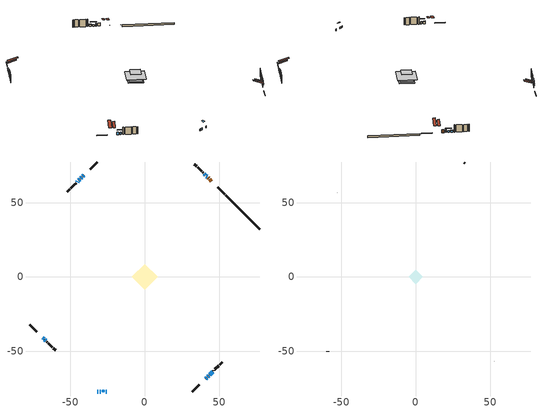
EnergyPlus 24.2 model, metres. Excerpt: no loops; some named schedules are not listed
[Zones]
conditioned space
 floor adiabatic (Floor2 construction): -5.6,0 0,5.6 5.6,0 0,-5.6 z1.19
 floor adiabatic (AdiabaticFloorConstruction): -8.7,0 0,8.7 8.7,0 0,-8.7 z3.63
 floor foundation (Slab1 construction): -5.74,1.24 -1.24,5.74 5.74,-1.24 1.24,-5.74 z0
 wall outside (RimJoist1 construction): 31.99,-77.23 36.71,-72.52 / -77.23,-31.99 -72.52,-36.71 / -31.99,77.23 -36.71,72.52 / 53.63,55.6 48.92,60.31 z1.19:1.49
 wall outside (AdiabaticWallConstruction 1): 44.75,64.47 43.65,65.58 / 42.99,66.24 42.61,66.61 z1.19:3.22
 wall outside (AdiabaticWallConstruction): -31.99,-77.23 -31.19,-77.23 / -30.26,-77.23 -29.45,-77.23 / -26.23,-77.23 -25.65,-77.23 z1.19:2.41; -40.87,68.36 -41.57,67.66 / -42.23,67 -42.93,66.3 / -68.36,-40.87 -67.66,-41.57 / 43.58,-65.64 45.52,-63.7 z1.19:2.71; 40.87,-68.36 41.57,-67.66 / 42.23,-67 42.93,-66.3 z1.19:2.87; 41.96,67.27 41.45,67.77 z1.19:2.31; 40.8,68.43 39.84,69.38 z1.19:2.26; -43.58,65.64 -44.34,64.89 z1.19:2.59; -44.99,64.23 -45.48,63.74 z1.19:2.28; -67,-42.23 -66.35,-42.87 z1.19:2.89
 wall outside (Wall1 construction): 46.18,-63.04 46.48,-62.74 / -65.7,-43.53 -65.39,-43.83 / -46.14,63.09 -46.44,62.79 / 39.19,70.04 38.88,70.34 z1.19:6.07
 wall outside (Wall2 construction): 47.14,-62.09 49.74,-59.49 / -64.74,-44.49 -62.14,-47.09 / -47.1,62.13 -49.7,59.53 / 38.23,71 35.63,73.6 z1.19:6.07
 wall outside (Wall3 construction): 50.4,-58.83 51.96,-57.27 / -61.48,-47.75 -59.92,-49.31 / -50.35,58.87 -51.91,57.31 / 34.97,74.25 33.41,75.82 z1.19:6.07
 wall foundation (FoundationWall1 construction): 77.23,31.99 54.29,54.94 z0:1.19
 window (WindowConstruction 11): -31.99,-77.23 -31.19,-77.23 z1.19:2.41
 window (WindowConstruction 13): -30.26,-77.23 -29.45,-77.23 z1.19:2.41
 window (WindowConstruction 6): -40.87,68.36 -41.57,67.66 z1.19:2.71
 window (WindowConstruction 7): -42.23,67 -42.93,66.3 z1.19:2.71
 window (WindowConstruction 8): 40.87,-68.36 41.57,-67.66 z1.19:2.87
 window (WindowConstruction 9): 42.23,-67 42.93,-66.3 z1.19:2.87
 window (WindowConstruction 10): -68.36,-40.87 -67.66,-41.57 z1.19:2.71
 window (WindowConstruction 12): -26.23,-77.23 -25.65,-77.23 z1.19:2.41
 window (WindowConstruction): 41.96,67.27 41.45,67.77 z1.19:2.31
 window (WindowConstruction 1): 40.8,68.43 39.84,69.38 z1.19:2.26
 window (WindowConstruction 2): -43.58,65.64 -44.34,64.89 z1.19:2.59
 window (WindowConstruction 3): -44.99,64.23 -45.48,63.75 z1.19:2.28
 window (WindowConstruction 4): 43.58,-65.64 45.52,-63.7 z1.19:2.71
 window (WindowConstruction 5): -67,-42.23 -66.35,-42.87 z1.19:2.89
 door (Door): 44.75,64.47 43.65,65.58 z1.19:3.22
 door (Door 1): 42.99,66.24 42.61,66.61 z1.19:3.22
 ceiling adiabatic (AdiabaticFloorConstruction): 0,-8.7 8.7,0 0,8.7 -8.7,0 z3.63
 roof outside (Roof2 construction): 40.21,-69.01,6.07 36.53,-65.34,7.8 35.57,-66.31,7.8 39.24,-69.98,6.07; -69.01,-40.21,6.07 -65.34,-36.53,7.8 -66.31,-35.57,7.8 -69.98,-39.24,6.07; -40.21,69.01,6.07 -36.53,65.34,7.8 -35.57,66.31,7.8 -39.24,69.98,6.07; 45.41,63.82,6.07 41.73,60.14,7.8 42.7,59.17,7.8 46.38,62.85,6.07
 roof outside (AdiabaticRoofConstruction): -27.16,-77.23,6.07 -27.16,-75.94,6.5 -28.52,-75.94,6.5 -28.52,-77.23,6.07
 skylight (SkylightConstruction): -27.16,-77.23,6.07 -27.16,-75.94,6.5 -28.52,-75.94,6.5 -28.52,-77.23,6.07
attic - vented
 floor to conditioned space (Floor1 construction Reversed): -4.76,0 0,4.76 4.76,0 0,-4.76 z6.07
 wall outside (Wall4 construction): 52.62,-56.61 52.72,-56.51 / -59.26,-49.96 -59.16,-50.07 / -52.57,56.65 -52.67,56.55 / 32.75,76.47 32.65,76.58 z1.19:6.07
 roof outside (Roof1 construction): 38.59,-70.64,6.07 33.94,-66,8.25 32.72,-67.22,8.25 37.36,-71.86,6.07; -70.64,-38.59,6.07 -66,-33.94,8.25 -67.22,-32.72,8.25 -71.86,-37.36,6.07; -38.59,70.64,6.07 -33.94,66,8.25 -32.72,67.22,8.25 -37.36,71.86,6.07; 47.04,62.19,6.07 42.39,57.55,8.25 43.62,56.33,8.25 48.26,60.97,6.07
shading: -41.71,67.51 -40.73,68.5 -41.02,68.79 -42,67.8 z2.92; -43.07,66.16 -42.08,67.14 -42.38,67.43 -43.36,66.45 z2.92; 41.71,-67.51 40.73,-68.5 41.02,-68.79 42,-67.8 z3.07; 43.07,-66.16 42.08,-67.14 42.38,-67.43 43.36,-66.45 z3.07; -67.51,-41.71 -68.5,-40.73 -68.79,-41.02 -67.8,-42 z2.92; 40.26,68.97 43.15,66.08 43.44,66.37 40.55,69.26 z4; 39.7,69.52 40.94,68.29 41.23,68.58 39.99,69.82 z2.46; -45.53,63.69 -42.39,66.84 -42.68,67.13 -45.82,63.98 z4.27; -46.67,62.55 -43.8,65.42 -44.09,65.72 -46.96,62.84 z3.97; 46.72,-62.51 42.39,-66.84 42.68,-67.13 47.01,-62.8 z4.4; -65.16,-44.07 -68.19,-41.03 -68.48,-41.32 -65.45,-44.36 z4.58
[Building]
Building 1: Terrain=Suburbs
[Site:Location]
Fredericton_NB: Latitude {deg}=45.87; Longitude {deg}=-66.54; Time Zone {hr}=-4; Elevation {m}=21; Keep Site Location Information=Yes
[Site:GroundTemperature:Shallow]
1.40444, -0.745387, -0.917552, 0.102649, 4.19819, 8.27465, 11.8087, 14.0475, 14.2377, 12.4168, 8.97287, 5.02146
[Site:WaterMainsTemperature]
Calculation Method=Schedule; Temperature Schedule=mains temperature schedule
[Material] Roughness=Rough; Thermal Absorptance=0.9
Name | Thickness {m} | Conductivity {W/m-K} | Density {kg/m3} | Specific Heat {J/kg-K} | Solar Absorptance | Visible Absorptance
asphalt or fiberglass shingles | 0.00635 | 0.162714 | 1121.4 | 1465.45 | 0.4 | 0.4
asphalt or fiberglass shingles 1 | 0.00635 | 0.162714 | 1121.4 | 1465.45 | 0.7 | 0.7
ceiling loosefill ins | 0.169333 | 0.0480833 | 16.02 | 1046.75 | 0.7 | 0.7
ceiling stud and cavity | 0.1397 | 0.0760664 | 65.682 | 1177.47 | 0.7 | 0.7
concrete 4.0 in. | 0.1016 | 1.803125 | 2242.8 | 837.4 | 0.7 | 0.7
concrete 8.0 in. | 0.2032 | 1.803125 | 2242.8 | 837.4 | 0.7 | 0.7
door material | 0.04445 | 0.0451087 | 512.64 | 1214.23 | 0.7 | 0.7
door material 1 | 0.04445 | 0.053851 | 512.64 | 1214.23 | 0.7 | 0.7
exterior vertical ins | 0.0205193 | 0.029427 | 32.04 | 1214.23 | 0.7 | 0.7
floor covering | 0.0127 | 9.015625 | 54.468 | 1339.84 | 0.6 | 0.6
floor covering 1 | 0.0127 | 0.0433444 | 54.468 | 1339.84 | 0.6 | 0.6
floor rigid ins; roof rigid ins 1; wall rigid ins 1 | 0.512978 | 0.029427 | 32.04 | 1214.23 | 0.7 | 0.7
floor stud and cavity | 0.0889 | 0.234607 | 50.32683 | 1063.81 | 0.7 | 0.7
floor stud and cavity 1 | 0.1397 | 1.75129 | 37.0049 | 1207.88 | 0.7 | 0.7
furniture material conditioned space 1 | 0.1524 | 0.115458 | 640.8 | 1214.23 | 0.6 | 0.6
gypsum board | 0.0127 | 0.160291 | 801 | 837.4 | 0.6 | 0.6
gypsum board 1 | 0.0127 | 0.160291 | 801 | 837.4 | 0.7 | 0.7
osb sheathing 0.5 in. | 0.0127 | 0.115458 | 512.64 | 1214.23 | 0.7 | 0.7
osb sheathing 0.75 in. | 0.01905 | 0.115458 | 512.64 | 1214.23 | 0.7 | 0.7
osb sheathing 2.0 in. | 0.0508 | 0.115458 | 512.64 | 1214.23 | 0.7 | 0.7
rim joist rigid ins; roof rigid ins; wall rigid ins | 0.051816 | 0.029427 | 32.04 | 1214.23 | 0.7 | 0.7
rim joist stud and cavity | 0.0508 | 0.0413573 | 125.044 | 1163.47 | 0.6 | 0.6
roof stud and cavity | 0.2032 | 0.214186 | 78.34581 | 1123.46 | 0.7 | 0.7
roof stud and cavity 1 | 0.18415 | 1.78685 | 37.0049 | 1207.88 | 0.6 | 0.6
wall stud and cavity | 0.1397 | 0.288511 | 139.0536 | 1170.24 | 0.7 | 0.7
wall stud and cavity 1 | 0.1397 | 0.218567 | 139.0536 | 1170.24 | 0.7 | 0.7
wall stud and cavity 2 | 0.1397 | 0.254295 | 139.0536 | 1170.24 | 0.7 | 0.7
wall stud and cavity 3 | 0.0889 | 6.1454 | 50.32683 | 1063.81 | 0.6 | 0.6
wall stud and cavity 4 | 0.0889 | 0.380278 | 52.3479 | 1209.89 | 0.7 | 0.7
wall stud and cavity 5 | 0.0889 | 0.391764 | 83.0341 | 1211.67 | 0.7 | 0.7
wood siding | 0.0254 | 0.102417 | 544.68 | 1172.36 | 0.4 | 0.4
wood siding 1 | 0.00254 | 0.102417 | 544.68 | 1172.36 | 0.4 | 0.4
wood siding 2; wood siding 3; wood siding 4 | 0.0254 | 0.102417 | 544.68 | 1172.36 | 0.7 | 0.7
[WindowMaterial:SimpleGlazingSystem]
Name | U-Factor {W/m2-K} | Solar Heat Gain Coefficient
SkylightMaterial | 3.41785 | 0.6975
WindowMaterial | 2.37851 | 0.51
WindowMaterial 1 | 2.25644 | 0.56
WindowMaterial 10 | 2.34388 | 0.53
WindowMaterial 11 | 2.26325 | 0.59
WindowMaterial 12 | 2.29051 | 0.58
WindowMaterial 2 | 2.251327 | 0.56
WindowMaterial 3 | 2.39214 | 0.5
WindowMaterial 4 | 2.194547 | 0.58
WindowMaterial 5 | 2.26041 | 0.56
WindowMaterial 6 | 2.25473 | 0.56
WindowMaterial 7 | 2.1565 | 0.62
WindowMaterial 8 | 2.24338 | 0.57
WindowMaterial 9 | 2.32457 | 0.54
[Construction]
AdiabaticFloorConstruction: floor stud and cavity 1, floor rigid ins, osb sheathing 0.75 in., floor covering 1
AdiabaticRoofConstruction: asphalt or fiberglass shingles 1, roof rigid ins 1, osb sheathing 0.75 in., roof stud and cavity 1
AdiabaticWallConstruction: wood siding 3, wall rigid ins 1, wall stud and cavity 4, gypsum board
AdiabaticWallConstruction 1: wood siding 4, wall rigid ins 1, wall stud and cavity 4, gypsum board
Door: door material
Door 1: door material 1
Floor1 construction Reversed: gypsum board, ceiling stud and cavity, ceiling loosefill ins
Floor2 construction: floor stud and cavity, floor covering
FoundationWall1 construction: concrete 8.0 in., gypsum board 1
furniture construction conditioned space 1: furniture material conditioned space 1
PartitionWallConstruction: gypsum board, wall stud and cavity 5, gypsum board
RimJoist1 construction: wood siding 2, rim joist rigid ins, osb sheathing 2.0 in., rim joist stud and cavity
Roof1 construction: asphalt or fiberglass shingles
Roof2 construction: asphalt or fiberglass shingles, roof rigid ins, osb sheathing 0.75 in., roof stud and cavity, gypsum board
SkylightConstruction: SkylightMaterial
Slab1 construction: concrete 4.0 in.
Wall1 construction: wood siding, wall rigid ins, osb sheathing 0.5 in., wall stud and cavity, gypsum board
Wall2 construction: wood siding, wall rigid ins, osb sheathing 0.5 in., wall stud and cavity 1, gypsum board
Wall3 construction: wood siding, wall rigid ins, osb sheathing 0.5 in., wall stud and cavity 2, gypsum board
Wall4 construction: wood siding 1, wall stud and cavity 3
WindowConstruction: WindowMaterial
WindowConstruction 1: WindowMaterial 1
WindowConstruction 10: WindowMaterial 10
WindowConstruction 11; WindowConstruction 13: WindowMaterial 11
WindowConstruction 12: WindowMaterial 12
WindowConstruction 2: WindowMaterial 2
WindowConstruction 3: WindowMaterial 3
WindowConstruction 4: WindowMaterial 4
WindowConstruction 5: WindowMaterial 5
WindowConstruction 6: WindowMaterial 6
WindowConstruction 7: WindowMaterial 7
WindowConstruction 8: WindowMaterial 8
WindowConstruction 9: WindowMaterial 9
[Zone] Multiplier=1; Part of Total Floor Area=Yes
Name | Volume {m3}
attic - vented | 16.1278
conditioned space | 400.9
[Space]
Name | Zone | Volume {m3}
attic - vented 1 | attic - vented | 16.1278
conditioned space 1 | conditioned space | 400.9
[ZoneInfiltration:EffectiveLeakageArea]
infil attic - vented 1: Zone or Space=attic - vented 1; Schedule=Always On Discrete; Effective Air Leakage Area {cm2}=1816.4; Stack Coefficient=0.000491262; Wind Coefficient=1.49753e-05
[ZoneMixing]
whole house fan mix: Zone or Space=attic - vented; Schedule=Always On Continuous; Design Flow Rate Calculation Method=Flow/Zone; Design Flow Rate {m3/s}=0; Source Zone or Space=conditioned space
[SurfaceProperty:ExposedFoundationPerimeter]
Slab1: Exposed Perimeter Calculation Method=TotalExposedPerimeter; Total Exposed Perimeter {m}=32.452
[InternalMass] Zone or ZoneList=conditioned space; Space or SpaceList=conditioned space 1
Name | Construction | Surface Area {m2}
furniture mass conditioned space 1 | furniture construction conditioned space 1 | 110.788
partition wall mass | PartitionWallConstruction | 214.2
[Lights]
interior lighting: Zone or ZoneList or Space or SpaceList=conditioned space 1; Schedule=interior lighting schedule; Design Level Calculation Method=LightingLevel; Lighting Level {W}=343.2; Return Air Fraction=0; Fraction Radiant=0.6; Fraction Visible=0.2; Fraction Replaceable=1
[People]
occupants: Zone or ZoneList or Space or SpaceList=conditioned space 1; Number of People Schedule=occupants schedule; Number of People Calculation Method=People; Number of People=3; Fraction Radiant=0.314171; Sensible Heat Fraction=0.56303; Activity Level Schedule=occupants activity schedule; Carbon Dioxide Generation Rate {m3/s-W}=0; Enable ASHRAE 55 Comfort Warnings=No; Mean Radiant Temperature Calculation Type=EnclosureAveraged
[ElectricEquipment] Zone or ZoneList or Space or SpaceList=conditioned space 1; Design Level Calculation Method=EquipmentLevel
Name | Schedule | Design Level {W} | Fraction Latent | Fraction Radiant | Fraction Lost
clothes dryer | clothes dryer schedule | 140.772 | 0.015 | 0.081 | 0.85
clothes washer | clothes washer schedule | 32.1985 | 0.03 | 0.162 | 0.7
cooking range | cooking range schedule | 215.147 | 0.08 | 0.432 | 0.2
dishwasher | dishwasher schedule | 66.8632 | 0.3 | 0.18 | 0.4
fridge | fridge schedule | 72.9452 | 0 | 0.6 | 0
mech vent house fan | mech vent house fan schedule | 19.9167 | 0 | 0 | 0.5
mech vent house fan cfis | mech vent house fan cfis schedule | 0 | 0 | 0 | 0
misc plug loads | misc plug loads schedule | 494.7 | 0.045 | 0.513 | 0.1
whole house fan | Always On Discrete | 0 | 0 | 0 | 1
[OtherEquipment] Zone or ZoneList or Space or SpaceList=conditioned space 1; Design Level Calculation Method=EquipmentLevel
Name | Fuel Type | Schedule | Design Level {W} | Fraction Latent | Fraction Radiant | Fraction Lost
clothes dryer 1 | Electricity | clothes dryer schedule | 0 | 0.015 | 0.081 | 0.85
cooking range 1 | Electricity | cooking range schedule | 0 | 0.08 | 0.432 | 0.2
general water use latent | None | general water use schedule | 62.594 | 1 | 0 | 0
general water use sensible | None | general water use schedule | -61.6891 | 0 | 0.6 | 0
mech vent house fan latent load | None | Always On Discrete | 0 | 1 | 0 | 0
mech vent house fan sensible load | None | Always On Discrete | 0 | 0 | 0 | 0
water heater energy adjustment1 | Electricity | Always On Discrete | 0.01 | 0 | 0 | 1
[ZoneInfiltration:DesignFlowRate] Zone or ZoneList or Space or SpaceList=conditioned space 1; Schedule=Always On Discrete; Design Flow Rate Calculation Method=Flow/Zone; Design Flow Rate {m3/s}=0
infil flow; natural vent flow; whole house fan flow
[Foundation:Kiva]
Foundation Kiva 1: Initial Indoor Air Temperature {C}=18; Wall Height Above Grade {m}=1.19; Wall Depth Below Slab {m}=0.2032; Custom Block Material Name 1=exterior vertical ins; Custom Block Depth 1 {m}=1.19; Custom Block X Position 1 {m}=0.2159; Custom Block Z Position 1 {m}=0
[Foundation:Kiva:Settings]
Soil Conductivity {W/m-K}=0.849921; Soil Density {kg/m3}=1842.3; Soil Specific Heat {J/kg-K}=418.7; Ground Solar Absorptivity=0.9; Ground Thermal Absorptivity=0.9; Ground Surface Roughness {m}=0.03; Far-Field Width {m}=40; Deep-Ground Boundary Condition=ZeroFlux; Deep-Ground Depth {m}=40; Minimum Cell Dimension {m}=0.2; Maximum Cell Growth Coefficient=3; Simulation Timestep=Timestep
[Exterior:Lights]
exterior lighting: Schedule=exterior lighting schedule; Design Level {W}=75.6
[Schedule:Constant]
Name | Hourly Value
Always On Continuous; mech vent house fan schedule; mech vent house fan cfis schedule; Always On Discrete | 1
occupants activity schedule | 117.228
fridge schedule | 0
[Schedule:Week:Daily]
interior lighting schedule Week Rule - Jan1-Jan27: interior lighting schedule day, interior lighting schedule day, interior lighting schedule day, interior lighting schedule day, interior lighting schedule day, interior lighting schedule day, interior lighting schedule day, interior lighting schedule default day, interior lighting schedule default day, interior lighting schedule default day, interior lighting schedule default day, interior lighting schedule default day
interior lighting schedule Week Rule - Jan28-Feb3: interior lighting schedule day, interior lighting schedule day, interior lighting schedule day, interior lighting schedule day, interior lighting schedule day 1, interior lighting schedule day 1, interior lighting schedule day 1, interior lighting schedule default day, interior lighting schedule default day, interior lighting schedule default day, interior lighting schedule default day, interior lighting schedule default day
interior lighting schedule Week Rule - Feb4-Feb24: interior lighting schedule day 1, interior lighting schedule day 1, interior lighting schedule day 1, interior lighting schedule day 1, interior lighting schedule day 1, interior lighting schedule day 1, interior lighting schedule day 1, interior lighting schedule default day, interior lighting schedule default day, interior lighting schedule default day, interior lighting schedule default day, interior lighting schedule default day
interior lighting schedule Week Rule - Feb25-Mar3: interior lighting schedule day 1, interior lighting schedule day 1, interior lighting schedule day 1, interior lighting schedule day 1, interior lighting schedule day 2, interior lighting schedule day 2, interior lighting schedule day 2, interior lighting schedule default day, interior lighting schedule default day, interior lighting schedule default day, interior lighting schedule default day, interior lighting schedule default day
interior lighting schedule Week Rule - Mar4-Mar31: interior lighting schedule day 2, interior lighting schedule day 2, interior lighting schedule day 2, interior lighting schedule day 2, interior lighting schedule day 2, interior lighting schedule day 2, interior lighting schedule day 2, interior lighting schedule default day, interior lighting schedule default day, interior lighting schedule default day, interior lighting schedule default day, interior lighting schedule default day
interior lighting schedule Week Rule - Apr1-Apr28: interior lighting schedule day 3, interior lighting schedule day 3, interior lighting schedule day 3, interior lighting schedule day 3, interior lighting schedule day 3, interior lighting schedule day 3, interior lighting schedule day 3, interior lighting schedule default day, interior lighting schedule default day, interior lighting schedule default day, interior lighting schedule default day, interior lighting schedule default day
interior lighting schedule Week Rule - Apr29-May5: interior lighting schedule day 3, interior lighting schedule day 3, interior lighting schedule day 4, interior lighting schedule day 4, interior lighting schedule day 4, interior lighting schedule day 4, interior lighting schedule day 4, interior lighting schedule default day, interior lighting schedule default day, interior lighting schedule default day, interior lighting schedule default day, interior lighting schedule default day
interior lighting schedule Week Rule - May6-May26: interior lighting schedule day 4, interior lighting schedule day 4, interior lighting schedule day 4, interior lighting schedule day 4, interior lighting schedule day 4, interior lighting schedule day 4, interior lighting schedule day 4, interior lighting schedule default day, interior lighting schedule default day, interior lighting schedule default day, interior lighting schedule default day, interior lighting schedule default day
interior lighting schedule Week Rule - May27-Jun2: interior lighting schedule day 4, interior lighting schedule day 4, interior lighting schedule day 4, interior lighting schedule day 4, interior lighting schedule day 4, interior lighting schedule day 5, interior lighting schedule day 5, interior lighting schedule default day, interior lighting schedule default day, interior lighting schedule default day, interior lighting schedule default day, interior lighting schedule default day
interior lighting schedule Week Rule - Jun3-Jun30: interior lighting schedule day 5, interior lighting schedule day 5, interior lighting schedule day 5, interior lighting schedule day 5, interior lighting schedule day 5, interior lighting schedule day 5, interior lighting schedule day 5, interior lighting schedule default day, interior lighting schedule default day, interior lighting schedule default day, interior lighting schedule default day, interior lighting schedule default day
interior lighting schedule Week Rule - Jul1-Jul28: interior lighting schedule day 6, interior lighting schedule day 6, interior lighting schedule day 6, interior lighting schedule day 6, interior lighting schedule day 6, interior lighting schedule day 6, interior lighting schedule day 6, interior lighting schedule default day, interior lighting schedule default day, interior lighting schedule default day, interior lighting schedule default day, interior lighting schedule default day
interior lighting schedule Week Rule - Jul29-Aug4: interior lighting schedule day 6, interior lighting schedule day 6, interior lighting schedule day 6, interior lighting schedule day 7, interior lighting schedule day 7, interior lighting schedule day 7, interior lighting schedule day 7, interior lighting schedule default day, interior lighting schedule default day, interior lighting schedule default day, interior lighting schedule default day, interior lighting schedule default day
interior lighting schedule Week Rule - Aug5-Aug25: interior lighting schedule day 7, interior lighting schedule day 7, interior lighting schedule day 7, interior lighting schedule day 7, interior lighting schedule day 7, interior lighting schedule day 7, interior lighting schedule day 7, interior lighting schedule default day, interior lighting schedule default day, interior lighting schedule default day, interior lighting schedule default day, interior lighting schedule default day
interior lighting schedule Week Rule - Aug26-Sep1: interior lighting schedule day 7, interior lighting schedule day 7, interior lighting schedule day 7, interior lighting schedule day 7, interior lighting schedule day 7, interior lighting schedule day 7, interior lighting schedule day 8, interior lighting schedule default day, interior lighting schedule default day, interior lighting schedule default day, interior lighting schedule default day, interior lighting schedule default day
interior lighting schedule Week Rule - Sep2-Sep29: interior lighting schedule day 8, interior lighting schedule day 8, interior lighting schedule day 8, interior lighting schedule day 8, interior lighting schedule day 8, interior lighting schedule day 8, interior lighting schedule day 8, interior lighting schedule default day, interior lighting schedule default day, interior lighting schedule default day, interior lighting schedule default day, interior lighting schedule default day
interior lighting schedule Week Rule - Sep30-Oct6: interior lighting schedule day 8, interior lighting schedule day 9, interior lighting schedule day 9, interior lighting schedule day 9, interior lighting schedule day 9, interior lighting schedule day 9, interior lighting schedule day 9, interior lighting schedule default day, interior lighting schedule default day, interior lighting schedule default day, interior lighting schedule default day, interior lighting schedule default day
interior lighting schedule Week Rule - Oct7-Oct27: interior lighting schedule day 9, interior lighting schedule day 9, interior lighting schedule day 9, interior lighting schedule day 9, interior lighting schedule day 9, interior lighting schedule day 9, interior lighting schedule day 9, interior lighting schedule default day, interior lighting schedule default day, interior lighting schedule default day, interior lighting schedule default day, interior lighting schedule default day
interior lighting schedule Week Rule - Oct28-Nov3: interior lighting schedule day 9, interior lighting schedule day 9, interior lighting schedule day 9, interior lighting schedule day 9, interior lighting schedule day 10, interior lighting schedule day 10, interior lighting schedule day 10, interior lighting schedule default day, interior lighting schedule default day, interior lighting schedule default day, interior lighting schedule default day, interior lighting schedule default day
interior lighting schedule Week Rule - Nov4-Nov24: interior lighting schedule day 10, interior lighting schedule day 10, interior lighting schedule day 10, interior lighting schedule day 10, interior lighting schedule day 10, interior lighting schedule day 10, interior lighting schedule day 10, interior lighting schedule default day, interior lighting schedule default day, interior lighting schedule default day, interior lighting schedule default day, interior lighting schedule default day
interior lighting schedule Week Rule - Nov25-Dec1: interior lighting schedule day 10, interior lighting schedule day 10, interior lighting schedule day 10, interior lighting schedule day 10, interior lighting schedule day 10, interior lighting schedule day 10, interior lighting schedule day 11, interior lighting schedule default day, interior lighting schedule default day, interior lighting schedule default day, interior lighting schedule default day, interior lighting schedule default day
interior lighting schedule Week Rule - Dec2-Dec31: interior lighting schedule day 11, interior lighting schedule day 11, interior lighting schedule day 11, interior lighting schedule day 11, interior lighting schedule day 11, interior lighting schedule day 11, interior lighting schedule day 11, interior lighting schedule default day, interior lighting schedule default day, interior lighting schedule default day, interior lighting schedule default day, interior lighting schedule default day
occupants schedule Week Rule - Jan1-Dec31: occupants schedule day, occupants schedule day, occupants schedule day, occupants schedule day, occupants schedule day, occupants schedule day, occupants schedule day, occupants schedule default day, occupants schedule default day, occupants schedule default day, occupants schedule default day, occupants schedule default day
clothes dryer schedule Week Rule - Jan1-Dec31: clothes dryer schedule day, clothes dryer schedule day, clothes dryer schedule day, clothes dryer schedule day, clothes dryer schedule day, clothes dryer schedule day, clothes dryer schedule day, clothes dryer schedule default day, clothes dryer schedule default day, clothes dryer schedule default day, clothes dryer schedule default day, clothes dryer schedule default day
clothes washer schedule Week Rule - Jan1-Dec31: clothes washer schedule day, clothes washer schedule day, clothes washer schedule day, clothes washer schedule day, clothes washer schedule day, clothes washer schedule day, clothes washer schedule day, clothes washer schedule default day, clothes washer schedule default day, clothes washer schedule default day, clothes washer schedule default day, clothes washer schedule default day
cooking range schedule Week Rule - Jan1-Dec31: cooking range schedule day, cooking range schedule day, cooking range schedule day, cooking range schedule day, cooking range schedule day, cooking range schedule day, cooking range schedule day, cooking range schedule default day, cooking range schedule default day, cooking range schedule default day, cooking range schedule default day, cooking range schedule default day
dishwasher schedule Week Rule - Jan1-Dec31: dishwasher schedule day, dishwasher schedule day, dishwasher schedule day, dishwasher schedule day, dishwasher schedule day, dishwasher schedule day, dishwasher schedule day, dishwasher schedule default day, dishwasher schedule default day, dishwasher schedule default day, dishwasher schedule default day, dishwasher schedule default day
misc plug loads schedule Week Rule - Jan1-Dec31: misc plug loads schedule day, misc plug loads schedule day, misc plug loads schedule day, misc plug loads schedule day, misc plug loads schedule day, misc plug loads schedule day, misc plug loads schedule day, misc plug loads schedule default day, misc plug loads schedule default day, misc plug loads schedule default day, misc plug loads schedule default day, misc plug loads schedule default day
general water use schedule Week Rule - Jan1-Dec31: general water use schedule day, general water use schedule day, general water use schedule day, general water use schedule day, general water use schedule day, general water use schedule day, general water use schedule day, general water use schedule default day, general water use schedule default day, general water use schedule default day, general water use schedule default day, general water use schedule default day
exterior lighting schedule Week Rule - Jan1-Jan27: exterior lighting schedule day, exterior lighting schedule day, exterior lighting schedule day, exterior lighting schedule day, exterior lighting schedule day, exterior lighting schedule day, exterior lighting schedule day, exterior lighting schedule default day, exterior lighting schedule default day, exterior lighting schedule default day, exterior lighting schedule default day, exterior lighting schedule default day
exterior lighting schedule Week Rule - Jan28-Feb3: exterior lighting schedule day, exterior lighting schedule day, exterior lighting schedule day, exterior lighting schedule day, exterior lighting schedule day 1, exterior lighting schedule day 1, exterior lighting schedule day 1, exterior lighting schedule default day, exterior lighting schedule default day, exterior lighting schedule default day, exterior lighting schedule default day, exterior lighting schedule default day
exterior lighting schedule Week Rule - Feb4-Feb24: exterior lighting schedule day 1, exterior lighting schedule day 1, exterior lighting schedule day 1, exterior lighting schedule day 1, exterior lighting schedule day 1, exterior lighting schedule day 1, exterior lighting schedule day 1, exterior lighting schedule default day, exterior lighting schedule default day, exterior lighting schedule default day, exterior lighting schedule default day, exterior lighting schedule default day
exterior lighting schedule Week Rule - Feb25-Mar3: exterior lighting schedule day 1, exterior lighting schedule day 1, exterior lighting schedule day 1, exterior lighting schedule day 1, exterior lighting schedule day 2, exterior lighting schedule day 2, exterior lighting schedule day 2, exterior lighting schedule default day, exterior lighting schedule default day, exterior lighting schedule default day, exterior lighting schedule default day, exterior lighting schedule default day
exterior lighting schedule Week Rule - Mar4-Mar31: exterior lighting schedule day 2, exterior lighting schedule day 2, exterior lighting schedule day 2, exterior lighting schedule day 2, exterior lighting schedule day 2, exterior lighting schedule day 2, exterior lighting schedule day 2, exterior lighting schedule default day, exterior lighting schedule default day, exterior lighting schedule default day, exterior lighting schedule default day, exterior lighting schedule default day
exterior lighting schedule Week Rule - Apr1-Apr28: exterior lighting schedule day 3, exterior lighting schedule day 3, exterior lighting schedule day 3, exterior lighting schedule day 3, exterior lighting schedule day 3, exterior lighting schedule day 3, exterior lighting schedule day 3, exterior lighting schedule default day, exterior lighting schedule default day, exterior lighting schedule default day, exterior lighting schedule default day, exterior lighting schedule default day
exterior lighting schedule Week Rule - Apr29-May5: exterior lighting schedule day 3, exterior lighting schedule day 3, exterior lighting schedule day 4, exterior lighting schedule day 4, exterior lighting schedule day 4, exterior lighting schedule day 4, exterior lighting schedule day 4, exterior lighting schedule default day, exterior lighting schedule default day, exterior lighting schedule default day, exterior lighting schedule default day, exterior lighting schedule default day
exterior lighting schedule Week Rule - May6-May26: exterior lighting schedule day 4, exterior lighting schedule day 4, exterior lighting schedule day 4, exterior lighting schedule day 4, exterior lighting schedule day 4, exterior lighting schedule day 4, exterior lighting schedule day 4, exterior lighting schedule default day, exterior lighting schedule default day, exterior lighting schedule default day, exterior lighting schedule default day, exterior lighting schedule default day
exterior lighting schedule Week Rule - May27-Jun2: exterior lighting schedule day 4, exterior lighting schedule day 4, exterior lighting schedule day 4, exterior lighting schedule day 4, exterior lighting schedule day 4, exterior lighting schedule day 5, exterior lighting schedule day 5, exterior lighting schedule default day, exterior lighting schedule default day, exterior lighting schedule default day, exterior lighting schedule default day, exterior lighting schedule default day
exterior lighting schedule Week Rule - Jun3-Jun30: exterior lighting schedule day 5, exterior lighting schedule day 5, exterior lighting schedule day 5, exterior lighting schedule day 5, exterior lighting schedule day 5, exterior lighting schedule day 5, exterior lighting schedule day 5, exterior lighting schedule default day, exterior lighting schedule default day, exterior lighting schedule default day, exterior lighting schedule default day, exterior lighting schedule default day
exterior lighting schedule Week Rule - Jul1-Jul28: exterior lighting schedule day 6, exterior lighting schedule day 6, exterior lighting schedule day 6, exterior lighting schedule day 6, exterior lighting schedule day 6, exterior lighting schedule day 6, exterior lighting schedule day 6, exterior lighting schedule default day, exterior lighting schedule default day, exterior lighting schedule default day, exterior lighting schedule default day, exterior lighting schedule default day
exterior lighting schedule Week Rule - Jul29-Aug4: exterior lighting schedule day 6, exterior lighting schedule day 6, exterior lighting schedule day 6, exterior lighting schedule day 7, exterior lighting schedule day 7, exterior lighting schedule day 7, exterior lighting schedule day 7, exterior lighting schedule default day, exterior lighting schedule default day, exterior lighting schedule default day, exterior lighting schedule default day, exterior lighting schedule default day
exterior lighting schedule Week Rule - Aug5-Aug25: exterior lighting schedule day 7, exterior lighting schedule day 7, exterior lighting schedule day 7, exterior lighting schedule day 7, exterior lighting schedule day 7, exterior lighting schedule day 7, exterior lighting schedule day 7, exterior lighting schedule default day, exterior lighting schedule default day, exterior lighting schedule default day, exterior lighting schedule default day, exterior lighting schedule default day
exterior lighting schedule Week Rule - Aug26-Sep1: exterior lighting schedule day 7, exterior lighting schedule day 7, exterior lighting schedule day 7, exterior lighting schedule day 7, exterior lighting schedule day 7, exterior lighting schedule day 7, exterior lighting schedule day 8, exterior lighting schedule default day, exterior lighting schedule default day, exterior lighting schedule default day, exterior lighting schedule default day, exterior lighting schedule default day
exterior lighting schedule Week Rule - Sep2-Sep29: exterior lighting schedule day 8, exterior lighting schedule day 8, exterior lighting schedule day 8, exterior lighting schedule day 8, exterior lighting schedule day 8, exterior lighting schedule day 8, exterior lighting schedule day 8, exterior lighting schedule default day, exterior lighting schedule default day, exterior lighting schedule default day, exterior lighting schedule default day, exterior lighting schedule default day
exterior lighting schedule Week Rule - Sep30-Oct6: exterior lighting schedule day 8, exterior lighting schedule day 9, exterior lighting schedule day 9, exterior lighting schedule day 9, exterior lighting schedule day 9, exterior lighting schedule day 9, exterior lighting schedule day 9, exterior lighting schedule default day, exterior lighting schedule default day, exterior lighting schedule default day, exterior lighting schedule default day, exterior lighting schedule default day
[Schedule:Year]
interior lighting schedule: interior lighting schedule Week Rule - Jan1-Jan27, 1, 1, 1, 27, interior lighting schedule Week Rule - Jan28-Feb3, 1, 28, 2, 3, interior lighting schedule Week Rule - Feb4-Feb24, 2, 4, 2, 24, interior lighting schedule Week Rule - Feb25-Mar3, 2, 25, 3, 3, interior lighting schedule Week Rule - Mar4-Mar31, 3, 4, 3, 31, interior lighting schedule Week Rule - Apr1-Apr28, 4, 1, 4, 28, interior lighting schedule Week Rule - Apr29-May5, 4, 29, 5, 5, interior lighting schedule Week Rule - May6-May26, 5, 6, 5, 26, interior lighting schedule Week Rule - May27-Jun2, 5, 27, 6, 2, interior lighting schedule Week Rule - Jun3-Jun30, 6, 3, 6, 30, interior lighting schedule Week Rule - Jul1-Jul28, 7, 1, 7, 28, interior lighting schedule Week Rule - Jul29-Aug4, 7, 29, 8, 4, interior lighting schedule Week Rule - Aug5-Aug25, 8, 5, 8, 25, interior lighting schedule Week Rule - Aug26-Sep1, 8, 26, 9, 1, interior lighting schedule Week Rule - Sep2-Sep29, 9, 2, 9, 29, interior lighting schedule Week Rule - Sep30-Oct6, 9, 30, 10, 6, interior lighting schedule Week Rule - Oct7-Oct27, 10, 7, 10, 27, interior lighting schedule Week Rule - Oct28-Nov3, 10, 28, 11, 3, interior lighting schedule Week Rule - Nov4-Nov24, 11, 4, 11, 24, interior lighting schedule Week Rule - Nov25-Dec1, 11, 25, 12, 1, interior lighting schedule Week Rule - Dec2-Dec31, 12, 2, 12, 31
occupants schedule: occupants schedule Week Rule - Jan1-Dec31, 1, 1, 12, 31
clothes dryer schedule: clothes dryer schedule Week Rule - Jan1-Dec31, 1, 1, 12, 31
clothes washer schedule: clothes washer schedule Week Rule - Jan1-Dec31, 1, 1, 12, 31
cooking range schedule: cooking range schedule Week Rule - Jan1-Dec31, 1, 1, 12, 31
dishwasher schedule: dishwasher schedule Week Rule - Jan1-Dec31, 1, 1, 12, 31
misc plug loads schedule: misc plug loads schedule Week Rule - Jan1-Dec31, 1, 1, 12, 31
general water use schedule: general water use schedule Week Rule - Jan1-Dec31, 1, 1, 12, 31
exterior lighting schedule: exterior lighting schedule Week Rule - Jan1-Jan27, 1, 1, 1, 27, exterior lighting schedule Week Rule - Jan28-Feb3, 1, 28, 2, 3, exterior lighting schedule Week Rule - Feb4-Feb24, 2, 4, 2, 24, exterior lighting schedule Week Rule - Feb25-Mar3, 2, 25, 3, 3, exterior lighting schedule Week Rule - Mar4-Mar31, 3, 4, 3, 31, exterior lighting schedule Week Rule - Apr1-Apr28, 4, 1, 4, 28, exterior lighting schedule Week Rule - Apr29-May5, 4, 29, 5, 5, exterior lighting schedule Week Rule - May6-May26, 5, 6, 5, 26, exterior lighting schedule Week Rule - May27-Jun2, 5, 27, 6, 2, exterior lighting schedule Week Rule - Jun3-Jun30, 6, 3, 6, 30, exterior lighting schedule Week Rule - Jul1-Jul28, 7, 1, 7, 28, exterior lighting schedule Week Rule - Jul29-Aug4, 7, 29, 8, 4, exterior lighting schedule Week Rule - Aug5-Aug25, 8, 5, 8, 25, exterior lighting schedule Week Rule - Aug26-Sep1, 8, 26, 9, 1, exterior lighting schedule Week Rule - Sep2-Sep29, 9, 2, 9, 29, exterior lighting schedule Week Rule - Sep30-Oct6, 9, 30, 10, 6, exterior lighting schedule Week Rule - Oct7-Oct27, 10, 7, 10, 27, exterior lighting schedule Week Rule - Oct28-Nov3, 10, 28, 11, 3, exterior lighting schedule Week Rule - Nov4-Nov24, 11, 4, 11, 24, exterior lighting schedule Week Rule - Nov25-Dec1, 11, 25, 12, 1, exterior lighting schedule Week Rule - Dec2-Dec31, 12, 2, 12, 31
[Schedule:Compact]
mains temperature schedule: Through: 01/01, For: AllDays, Until: 24:00, 6.14222, Through: 01/02, For: AllDays, Until: 24:00, 6.07056, Through: 01/03, For: AllDays, Until: 24:00, 6.00056, Through: 01/04, For: AllDays, Until: 24:00, 5.93111, Through: 01/05, For: AllDays, Until: 24:00, 5.86333, Through: 01/06, For: AllDays, Until: 24:00, 5.79611, Through: 01/07, For: AllDays, Until: 24:00, 5.73056, Through: 01/08, For: AllDays, Until: 24:00, 5.66611, Through: 01/09, For: AllDays, Until: 24:00, 5.60278, Through: 01/10, For: AllDays, Until: 24:00, 5.54056, Through: 01/11, For: AllDays, Until: 24:00, 5.48, Through: 01/12, For: AllDays, Until: 24:00, 5.42056, Through: 01/13, For: AllDays, Until: 24:00, 5.36222, Through: 01/14, For: AllDays, Until: 24:00, 5.30556, Through: 01/15, For: AllDays, Until: 24:00, 5.25, Through: 01/16, For: AllDays, Until: 24:00, 5.19611, Through: 01/17, For: AllDays, Until: 24:00, 5.14333, Through: 01/18, For: AllDays, Until: 24:00, 5.09167, Through: 01/19, For: AllDays, Until: 24:00, 5.04167, Through: 01/20, For: AllDays, Until: 24:00, 4.99333, Through: 01/21, For: AllDays, Until: 24:00, 4.94611, Through: 01/22, For: AllDays, Until: 24:00, 4.90056, Through: 01/23, For: AllDays, Until: 24:00, 4.85611, Through: 01/24, For: AllDays, Until: 24:00, 4.81389, Through: 01/25, For: AllDays, Until: 24:00, 4.77222, Through: 01/26, For: AllDays, Until: 24:00, 4.73278, Through: 01/27, For: AllDays, Until: 24:00, 4.69444, Through: 01/28, For: AllDays, Until: 24:00, 4.65778, Through: 01/29, For: AllDays, Until: 24:00, 4.62278, Through: 01/30, For: AllDays, Until: 24:00, 4.58889, Through: 01/31, For: AllDays, Until: 24:00, 4.55667, Through: 02/01, For: AllDays, Until: 24:00, 4.52611, Through: 02/02, For: AllDays, Until: 24:00, 4.49722, Through: 02/03, For: AllDays, Until: 24:00, 4.47, Through: 02/04, For: AllDays, Until: 24:00, 4.44389, Through: 02/05, For: AllDays, Until: 24:00, 4.42, Through: 02/06, For: AllDays, Until: 24:00, 4.39722, Through: 02/07, For: AllDays, Until: 24:00, 4.37611, Through: 02/08, For: AllDays, Until: 24:00, 4.35722, Through: 02/09, For: AllDays, Until: 24:00, 4.33944, Through: 02/10, For: AllDays, Until: 24:00, 4.32333, Through: 02/11, For: AllDays, Until: 24:00, 4.30889, Through: 02/12, For: AllDays, Until: 24:00, 4.29556, Through: 02/13, For: AllDays, Until: 24:00, 4.28444, Through: 02/14, For: AllDays, Until: 24:00, 4.275, Through: 02/15, For: AllDays, Until: 24:00, 4.26722, Through: 02/16, For: AllDays, Until: 24:00, 4.26056, Through: 02/17, For: AllDays, Until: 24:00, 4.25611, Through: 02/18, For: AllDays, Until: 24:00, 4.25333, Through: 02/19, For: AllDays, Until: 24:00, 4.25167, Through: 02/20, For: AllDays, Until: 24:00, 4.25222, Through: 02/21, For: AllDays, Until: 24:00, 4.25389, Through: 02/22, For: AllDays, Until: 24:00, 4.25778, Through: 02/23, For: AllDays, Until: 24:00, 4.26278, Through: 02/24, For: AllDays, Until: 24:00, 4.27, Through: 02/25, For: AllDays, Until: 24:00, 4.27833, Through: 02/26, For: AllDays, Until: 24:00, 4.28889, Through: 02/27, For: AllDays, Until: 24:00, 4.30056, Through: 02/28, For: AllDays, Until: 24:00, 4.31389, Through: 03/01, For: AllDays, Until: 24:00, 4.32944, Through: 03/02, For: AllDays, Until: 24:00, 4.34611, Through: 03/03, For: AllDays, Until: 24:00, 4.36444, Through: 03/04, For: AllDays, Until: 24:00, 4.38444, Through: 03/05, For: AllDays, Until: 24:00, 4.40611, Through: 03/06, For: AllDays, Until: 24:00, 4.42944, Through: 03/07, For: AllDays, Until: 24:00, 4.45389, Through: 03/08, For: AllDays, Until: 24:00, 4.48056, Through: 03/09, For: AllDays, Until: 24:00, 4.50833, Through: 03/10, For: AllDays, Until: 24:00, 4.53778, Through: 03/11, For: AllDays, Until: 24:00, 4.56889, Through: 03/12, For: AllDays, Until: 24:00, 4.60167, Through: 03/13, For: AllDays, Until: 24:00, 4.63611, Through: 03/14, For: AllDays, Until: 24:00, 4.67167, Through: 03/15, For: AllDays, Until: 24:00, 4.70889, Through: 03/16, For: AllDays, Until: 24:00, 4.74778, Through: 03/17, For: AllDays, Until: 24:00, 4.78833, Through: 03/18, For: AllDays, Until: 24:00, 4.83, Through: 03/19, For: AllDays, Until: 24:00, 4.87333, Through: 03/20, For: AllDays, Until: 24:00, 4.91833, Through: 03/21, For: AllDays, Until: 24:00, 4.96444, Through: 03/22, For: AllDays, Until: 24:00, 5.01222, Through: 03/23, For: AllDays, Until: 24:00, 5.06111, Through: 03/24, For: AllDays, Until: 24:00, 5.11167, Through: 03/25, For: AllDays, Until: 24:00, 5.16389, Through: 03/26, For: AllDays, Until: 24:00, 5.21722, Through: 03/27, For: AllDays, Until: 24:00, 5.27167, Through: 03/28, For: AllDays, Until: 24:00, 5.32778, Through: 03/29, For: AllDays, Until: 24:00, 5.385, Through: 03/30, For: AllDays, Until: 24:00, 5.44389, Through: 03/31, For: AllDays, Until: 24:00, 5.50333, Through: 04/01, For: AllDays, Until: 24:00, 5.565, Through: 04/02, For: AllDays, Until: 24:00, 5.62722, Through: 04/03, For: AllDays, Until: 24:00, 5.69111, Through: 04/04, For: AllDays, Until: 24:00, 5.75611, Through: 04/05, For: AllDays, Until: 24:00, 5.82222, Through: 04/06, For: AllDays, Until: 24:00, 5.88944, Through: 04/07, For: AllDays, Until: 24:00, 5.95833, Through: 04/08, For: AllDays, Until: 24:00, 6.02778, Through: 04/09, For: AllDays, Until: 24:00, 6.09833, Through: 04/10, For: AllDays, Until: 24:00, 6.17056, Through: 04/11, For: AllDays, Until: 24:00, 6.24333, Through: 04/12, For: AllDays, Until: 24:00, 6.31778, Through: 04/13, For: AllDays, Until: 24:00, 6.39278, Through: 04/14, For: AllDays, Until: 24:00, 6.46889, Through: 04/15, For: AllDays, Until: 24:00, 6.54611, Through: 04/16, For: AllDays, Until: 24:00, 6.62389, Through: 04/17, For: AllDays, Until: 24:00, 6.70278, Through: 04/18, For: AllDays, Until: 24:00, 6.78278, Through: 04/19, For: AllDays, Until: 24:00, 6.86389, Through: 04/20, For: AllDays, Until: 24:00, 6.94556, Through: 04/21, For: AllDays, Until: 24:00, 7.02833, Through: 04/22, For: AllDays, Until: 24:00, 7.11167, Through: 04/23, For: AllDays, Until: 24:00, 7.19556, Through: 04/24, For: AllDays, Until: 24:00, 7.28056, Through: 04/25, For: AllDays, Until: 24:00, 7.36667, Through: 04/26, For: AllDays, Until: 24:00, 7.45333, Through: 04/27, For: AllDays, Until: 24:00, 7.54056, Through: 04/28, For: AllDays, Until: 24:00, 7.62833, Through: 04/29, For: AllDays, Until: 24:00, 7.71667, Through: 04/30, For: AllDays, Until: 24:00, 7.80611, Through: 05/01, For: AllDays, Until: 24:00, 7.89556, Through: 05/02, For: AllDays, Until: 24:00, 7.98611, Through: 05/03, For: AllDays, Until: 24:00, 8.07667, Through: 05/04, For: AllDays, Until: 24:00, 8.16833, Through: 05/05, For: AllDays, Until: 24:00, 8.26, Through: 05/06, For: AllDays, Until: 24:00, 8.35222, Through: 05/07, For: AllDays, Until: 24:00, 8.445, Through: 05/08, For: AllDays, Until: 24:00, 8.53833, Through: 05/09, For: AllDays, Until: 24:00, 8.63222, Through: 05/10, For: AllDays, Until: 24:00, 8.72611, Through: 05/11, For: AllDays, Until: 24:00, 8.82, Through: 05/12, For: AllDays, Until: 24:00, 8.915, Through: 05/13, For: AllDays, Until: 24:00, 9.00944, Through: 05/14, For: AllDays, Until: 24:00, 9.10444, Through: 05/15, For: AllDays, Until: 24:00, 9.2, Through: 05/16, For: AllDays, Until: 24:00, 9.29556, Through: 05/17, For: AllDays, Until: 24:00, 9.39111, Through: 05/18, For: AllDays, Until: 24:00, 9.48667, Through: 05/19, For: AllDays, Until: 24:00, 9.58278, Through: 05/20, For: AllDays, Until: 24:00, 9.67889, Through: 05/21, For: AllDays, Until: 24:00, 9.77444, Through: 05/22, For: AllDays, Until: 24:00, 9.87056, Through: 05/23, For: AllDays, Until: 24:00, 9.96667, Through: 05/24, For: AllDays, Until: 24:00, 10.0628, Through: 05/25, For: AllDays, Until: 24:00, 10.1583, Through: 05/26, For: AllDays, Until: 24:00, 10.2544, Through: 05/27, For: AllDays, Until: 24:00, 10.35, Through: 05/28, For: AllDays, Until: 24:00, 10.4456, Through: 05/29, For: AllDays, Until: 24:00, 10.5406, Through: 05/30, For: AllDays, Until: 24:00, 10.6361, Through: 05/31, For: AllDays, Until: 24:00, 10.7306, Through: 06/01, For: AllDays, Until: 24:00, 10.8256, Through: 06/02, For: AllDays, Until: 24:00, 10.92, Through: 06/03, For: AllDays, Until: 24:00, 11.0139, Through: 06/04, For: AllDays, Until: 24:00, 11.1072, Through: 06/05, For: AllDays, Until: 24:00, 11.2006, Through: 06/06, For: AllDays, Until: 24:00, 11.2933, Through: 06/07, For: AllDays, Until: 24:00, 11.3861, Through: 06/08, For: AllDays, Until: 24:00, 11.4778, Through: 06/09, For: AllDays, Until: 24:00, 11.5694, Through: 06/10, For: AllDays, Until: 24:00, 11.6606, Through: 06/11, For: AllDays, Until: 24:00, 11.7506, Through: 06/12, For: AllDays, Until: 24:00, 11.8406, Through: 06/13, For: AllDays, Until: 24:00, 11.93, Through: 06/14, For: AllDays, Until: 24:00, 12.0183, Through: 06/15, For: AllDays, Until: 24:00, 12.1067, Through: 06/16, For: AllDays, Until: 24:00, 12.1939, Through: 06/17, For: AllDays, Until: 24:00, 12.2806, Through: 06/18, For: AllDays, Until: 24:00, 12.3661, Through: 06/19, For: AllDays, Until: 24:00, 12.4517, Through: 06/20, For: AllDays, Until: 24:00, 12.5356, Through: 06/21, For: AllDays, Until: 24:00, 12.6194, Through: 06/22, For: AllDays, Until: 24:00, 12.7022, Through: 06/23, For: AllDays, Until: 24:00, 12.7839, Through: 06/24, For: AllDays, Until: 24:00, 12.865, Through: 06/25, For: AllDays, Until: 24:00, 12.945, Through: 06/26, For: AllDays, Until: 24:00, 13.0244, Through: 06/27, For: AllDays, Until: 24:00, 13.1028, Through: 06/28, For: AllDays, Until: 24:00, 13.18, Through: 06/29, For: AllDays, Until: 24:00, 13.2561, Through: 06/30, For: AllDays, Until: 24:00, 13.3311, Through: 07/01, For: AllDays, Until: 24:00, 13.4056, Through: 07/02, For: AllDays, Until: 24:00, 13.4789, Through: 07/03, For: AllDays, Until: 24:00, 13.5511, Through: 07/04, For: AllDays, Until: 24:00, 13.6217, Through: 07/05, For: AllDays, Until: 24:00, 13.6917, Through: 07/06, For: AllDays, Until: 24:00, 13.7606, Through: 07/07, For: AllDays, Until: 24:00, 13.8278, Through: 07/08, For: AllDays, Until: 24:00, 13.8944, Through: 07/09, For: AllDays, Until: 24:00, 13.9594, Through: 07/10, For: AllDays, Until: 24:00, 14.0233, Through: 07/11, For: AllDays, Until: 24:00, 14.0861, Through: 07/12, For: AllDays, Until: 24:00, 14.1478, Through: 07/13, For: AllDays, Until: 24:00, 14.2078, Through: 07/14, For: AllDays, Until: 24:00, 14.2667, Through: 07/15, For: AllDays, Until: 24:00, 14.3244, Through: 07/16, For: AllDays, Until: 24:00, 14.3806, Through: 07/17, For: AllDays, Until: 24:00, 14.4356, Through: 07/18, For: AllDays, Until: 24:00, 14.4889, Through: 07/19, For: AllDays, Until: 24:00, 14.5411, Through: 07/20, For: AllDays, Until: 24:00, 14.5917, Through: 07/21, For: AllDays, Until: 24:00, 14.6411, Through: 07/22, For: AllDays, Until: 24:00, 14.6889, Through: 07/23, For: AllDays, Until: 24:00, 14.7356, Through: 07/24, For: AllDays, Until: 24:00, 14.7806, Through: 07/25, For: AllDays, Until: 24:00, 14.8239, Through: 07/26, For: AllDays, Until: 24:00, 14.8661, Through: 07/27, For: AllDays, Until: 24:00, 14.9067, Through: 07/28, For: AllDays, Until: 24:00, 14.9456, Through: 07/29, For: AllDays, Until: 24:00, 14.9833, Through: 07/30, For: AllDays, Until: 24:00, 15.0194, Through: 07/31, For: AllDays, Until: 24:00, 15.0539, Through: 08/01, For: AllDays, Until: 24:00, 15.0867, Through: 08/02, For: AllDays, Until: 24:00, 15.1183, Through: 08/03, For: AllDays, Until: 24:00, 15.1483, Through: 08/04, For: AllDays, Until: 24:00, 15.1761, Through: 08/05, For: AllDays, Until: 24:00, 15.2028, Through: 08/06, For: AllDays, Until: 24:00, 15.2283, Through: 08/07, For: AllDays, Until: 24:00, 15.2517, Through: 08/08, For: AllDays, Until: 24:00, 15.2733, Through: 08/09, For: AllDays, Until: 24:00, 15.2939, Through: 08/10, For: AllDays, Until: 24:00, 15.3122, Through: 08/11, For: AllDays, Until: 24:00, 15.3294, Through: 08/12, For: AllDays, Until: 24:00, 15.345, Through: 08/13, For: AllDays, Until: 24:00, 15.3583, Through: 08/14, For: AllDays, Until: 24:00, 15.3706, Through: 08/15, For: AllDays, Until: 24:00, 15.3811, Through: 08/16, For: AllDays, Until: 24:00, 15.39, Through: 08/17, For: AllDays, Until: 24:00, 15.3972, Through: 08/18, For: AllDays, Until: 24:00, 15.4028, Through: 08/19, For: AllDays, Until: 24:00, 15.4067, Through: 08/20, For: AllDays, Until: 24:00, 15.4089, Through: 08/21, For: AllDays, Until: 24:00, 15.4094, Through: 08/22, For: AllDays, Until: 24:00, 15.4083, Through: 08/23, For: AllDays, Until: 24:00, 15.4056, Through: 08/24, For: AllDays, Until: 24:00, 15.4017, Through: 08/25, For: AllDays, Until: 24:00, 15.3956, Through: 08/26, For: AllDays, Until: 24:00, 15.3878, Through: 08/27, For: AllDays, Until: 24:00, 15.3783, Through: 08/28, For: AllDays, Until: 24:00, 15.3672, Through: 08/29, For: AllDays, Until: 24:00, 15.355, Through: 08/30, For: AllDays, Until: 24:00, 15.3406, Through: 08/31, For: AllDays, Until: 24:00, 15.325, Through: 09/01, For: AllDays, Until: 24:00, 15.3072, Through: 09/02, For: AllDays, Until: 24:00, 15.2883, Through: 09/03, For: AllDays, Until: 24:00, 15.2678, Through: 09/04, For: AllDays, Until: 24:00, 15.245, Through: 09/05, For: AllDays, Until: 24:00, 15.2211, Through: 09/06, For: AllDays, Until: 24:00, 15.1956, Through: 09/07, For: AllDays, Until: 24:00, 15.1689, Through: 09/08, For: AllDays, Until: 24:00, 15.14, Through: 09/09, For: AllDays, Until: 24:00, 15.1094, Through: 09/10, For: AllDays, Until: 24:00, 15.0778, Through: 09/11, For: AllDays, Until: 24:00, 15.0444, Through: 09/12, For: AllDays, Until: 24:00, 15.0094, Through: 09/13, For: AllDays, Until: 24:00, 14.9728, Through: 09/14, For: AllDays, Until: 24:00, 14.935, Through: 09/15, For: AllDays, Until: 24:00, 14.8956, Through: 09/16, For: AllDays, Until: 24:00, 14.8544, Through: 09/17, For: AllDays, Until: 24:00, 14.8122, Through: 09/18, For: AllDays, Until: 24:00, 14.7683, Through: 09/19, For: AllDays, Until: 24:00, 14.7228, Through: 09/20, For: AllDays, Until: 24:00, 14.6756, Through: 09/21, For: AllDays, Until: 24:00, 14.6278, Through: 09/22, For: AllDays, Until: 24:00, 14.5778, Through: 09/23, For: AllDays, Until: 24:00, 14.5267, Through: 09/24, For: AllDays, Until: 24:00, 14.4739, Through: 09/25, For: AllDays, Until: 24:00, 14.42, Through: 09/26, For: AllDays, Until: 24:00, 14.365, Through: 09/27, For: AllDays, Until: 24:00, 14.3083, Through: 09/28, For: AllDays, Until: 24:00, 14.2506, Through: 09/29, For: AllDays, Until: 24:00, 14.1911, Through: 09/30, For: AllDays, Until: 24:00, 14.1306, Through: 10/01, For: AllDays, Until: 24:00, 14.0689, Through: 10/02, For: AllDays, Until: 24:00, 14.0056, Through: 10/03, For: AllDays, Until: 24:00, 13.9417, Through: 10/04, For: AllDays, Until: 24:00, 13.8761, Through: 10/05, For: AllDays, Until: 24:00, 13.8094, Through: 10/06, For: AllDays, Until: 24:00, 13.7417, Through: 10/07, For: AllDays, Until: 24:00, 13.6722, Through: 10/08, For: AllDays, Until: 24:00, 13.6022, Through: 10/09, For: AllDays, Until: 24:00, 13.5311, Through: 10/10, For: AllDays, Until: 24:00, 13.4583, Through: 10/11, For: AllDays, Until: 24:00, 13.385, Through: 10/12, For: AllDays, Until: 24:00, 13.3106, Through: 10/13, For: AllDays, Until: 24:00, 13.235, Through: 10/14, For: AllDays, Until: 24:00, 13.1583, Through: 10/15, For: AllDays, Until: 24:00, 13.0806, Through: 10/16, For: AllDays, Until: 24:00, 13.0022, Through: 10/17, For: AllDays, Until: 24:00, 12.9228, Through: 10/18, For: AllDays, Until: 24:00, 12.8428, Through: 10/19, For: AllDays, Until: 24:00, 12.7611, Through: 10/20, For: AllDays, Until: 24:00, 12.6789, Through: 10/21, For: AllDays, Until: 24:00, 12.5961, Through: 10/22, For: AllDays, Until: 24:00, 12.5122, Through: 10/23, For: AllDays, Until: 24:00, 12.4278, Through: 10/24, For: AllDays, Until: 24:00, 12.3422, Through: 10/25, For: AllDays, Until: 24:00, 12.2561, Through: 10/26, For: AllDays, Until: 24:00, 12.1694, Through: 10/27, For: AllDays, Until: 24:00, 12.0822, Through: 10/28, For: AllDays, Until: 24:00, 11.9939, Through: 10/29, For: AllDays, Until: 24:00, 11.905, Through: 10/30, For: AllDays, Until: 24:00, 11.8156, Through: 10/31, For: AllDays, Until: 24:00, 11.7256, Through: 11/01, For: AllDays, Until: 24:00, 11.635, Through: 11/02, For: AllDays, Until: 24:00, 11.5439, Through: 11/03, For: AllDays, Until: 24:00, 11.4522, Through: 11/04, For: AllDays, Until: 24:00, 11.36, Through: 11/05, For: AllDays, Until: 24:00, 11.2678, Through: 11/06, For: AllDays, Until: 24:00, 11.1744, Through: 11/07, For: AllDays, Until: 24:00, 11.0811, Through: 11/08, For: AllDays, Until: 24:00, 10.9878, Through: 11/09, For: AllDays, Until: 24:00, 10.8933, Through: 11/10, For: AllDays, Until: 24:00, 10.7989, Through: 11/11, For: AllDays, Until: 24:00, 10.7044, Through: 11/12, For: AllDays, Until: 24:00, 10.6094, Through: 11/13, For: AllDays, Until: 24:00, 10.5144, Through: 11/14, For: AllDays, Until: 24:00, 10.4189, Through: 11/15, For: AllDays, Until: 24:00, 10.3233, Through: 11/16, For: AllDays, Until: 24:00, 10.2278, Through: 11/17, For: AllDays, Until: 24:00, 10.1317, Through: 11/18, For: AllDays, Until: 24:00, 10.0361, Through: 11/19, For: AllDays, Until: 24:00, 9.94, Through: 11/20, For: AllDays, Until: 24:00, 9.84389, Through: 11/21, For: AllDays, Until: 24:00, 9.74778, Through: 11/22, For: AllDays, Until: 24:00, 9.65222, Through: 11/23, For: AllDays, Until: 24:00, 9.55611, Through: 11/24, For: AllDays, Until: 24:00, 9.46, Through: 11/25, For: AllDays, Until: 24:00, 9.36444, Through: 11/26, For: AllDays, Until: 24:00, 9.26889, Through: 11/27, For: AllDays, Until: 24:00, 9.17333, Through: 11/28, For: AllDays, Until: 24:00, 9.07833, Through: 11/29, For: AllDays, Until: 24:00, 8.98333, Through: 11/30, For: AllDays, Until: 24:00, 8.88833, Through: 12/01, For: AllDays, Until: 24:00, 8.79389, Through: 12/02, For: AllDays, Until: 24:00, 8.7, Through: 12/03, For: AllDays, Until: 24:00, 8.60611, Through: 12/04, For: AllDays, Until: 24:00, 8.51222, Through: 12/05, For: AllDays, Until: 24:00, 8.41944, Through: 12/06, For: AllDays, Until: 24:00, 8.32667, Through: 12/07, For: AllDays, Until: 24:00, 8.23444, Through: 12/08, For: AllDays, Until: 24:00, 8.14278, Through: 12/09, For: AllDays, Until: 24:00, 8.05167, Through: 12/10, For: AllDays, Until: 24:00, 7.96056, Through: 12/11, For: AllDays, Until: 24:00, 7.87056, Through: 12/12, For: AllDays, Until: 24:00, 7.78111, Through: 12/13, For: AllDays, Until: 24:00, 7.69222, Through: 12/14, For: AllDays, Until: 24:00, 7.60333, Through: 12/15, For: AllDays, Until: 24:00, 7.51611, Through: 12/16, For: AllDays, Until: 24:00, 7.42889, Through: 12/17, For: AllDays, Until: 24:00, 7.34278, Through: 12/18, For: AllDays, Until: 24:00, 7.25722, Through: 12/19, For: AllDays, Until: 24:00, 7.17222, Through: 12/20, For: AllDays, Until: 24:00, 7.08833, Through: 12/21, For: AllDays, Until: 24:00, 7.005, Through: 12/22, For: AllDays, Until: 24:00, 6.92278, Through: 12/23, For: AllDays, Until: 24:00, 6.84111, Through: 12/24, For: AllDays, Until: 24:00, 6.76056, Through: 12/25, For: AllDays, Until: 24:00, 6.68111, Through: 12/26, For: AllDays, Until: 24:00, 6.60222, Through: 12/27, For: AllDays, Until: 24:00, 6.52444, Through: 12/28, For: AllDays, Until: 24:00, 6.44722, Through: 12/29, For: AllDays, Until: 24:00, 6.37167, Through: 12/30, For: AllDays, Until: 24:00, 6.29667, Through: 12/31, For: AllDays, Until: 24:00, 6.22278
